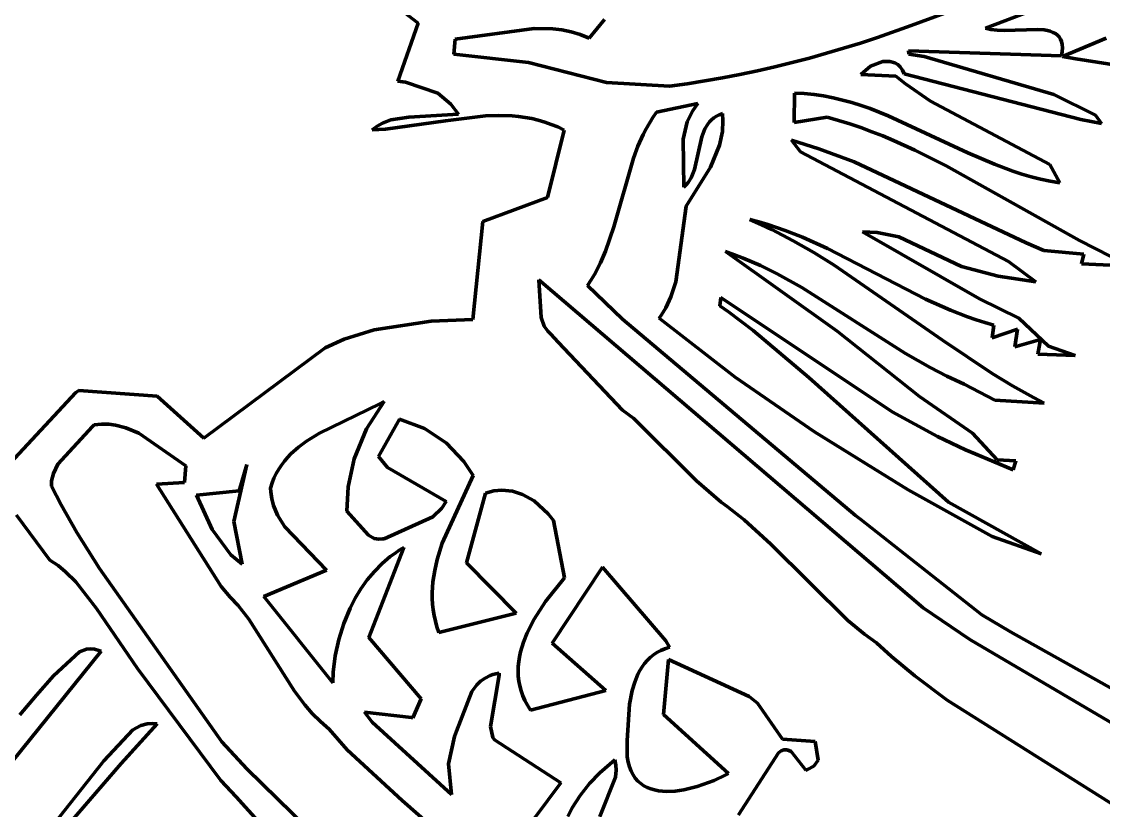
# Model space of a CAD drawing. Header units: millimetres. Extents: x 0 to 14.2, y 0 to 19.5.
# Drawn here: x 10.665 to 11.991, y 5.631 to 6.599 of the extents above; entities that cross this region are included whole.
import ezdxf

# ---------------------------------------------------------------- set-up
doc = ezdxf.new("R2010")
doc.units = ezdxf.units.MM
doc.layers.add('color#010101ff', color=7, linetype='CONTINUOUS', lineweight=100)
doc.layers.add('color#fdfdfdff', color=7, linetype='CONTINUOUS', lineweight=100)

msp = doc.modelspace()

# ---------------------------------------------------------------- linework, layer by layer
at = {"layer": 'color#010101ff'}
for p, q in [((11.1509, 6.5975), (10.8904, 6.7979)), ((11.9875, 6.6453), (11.8466, 6.5915)), ((11.7555, 6.5945), (11.7964, 6.61)), ((11.126, 6.5264), (11.1509, 6.5975)), ((11.3793, 6.6019), (11.3603, 6.5792)), ((11.7142, 6.58), (11.7555, 6.5945)), ((11.2931, 6.5909), (11.196, 6.5779)), ((11.3158, 6.5906), (11.2931, 6.5909)), ((11.3271, 6.5892), (11.3158, 6.5906)), ((11.3383, 6.587), (11.3271, 6.5892)), ((11.3494, 6.5837), (11.3383, 6.587)), ((11.3603, 6.5792), (11.3494, 6.5837)), ((11.6934, 6.5732), (11.7142, 6.58)), ((11.8466, 6.5915), (11.8498, 6.5905)), ((11.8498, 6.5905), (11.8532, 6.5897)), ((11.8532, 6.5897), (11.8609, 6.5889)), ((11.8609, 6.5889), (11.8694, 6.5887)), ((11.8694, 6.5887), (11.9104, 6.5899)), ((11.9104, 6.5899), (11.9186, 6.5892)), ((11.9186, 6.5892), (11.9224, 6.5885)), ((11.9224, 6.5885), (11.9259, 6.5876)), ((11.9259, 6.5876), (11.9291, 6.5863)), ((11.9291, 6.5863), (11.9321, 6.5848)), ((11.9321, 6.5848), (11.9346, 6.5829)), ((11.9346, 6.5829), (11.9368, 6.5806)), ((11.9368, 6.5806), (11.9385, 6.578)), ((11.9409, 6.5567), (11.9944, 6.579)), ((11.196, 6.5779), (11.1944, 6.5596)), ((11.6515, 6.5606), (11.6725, 6.5667)), ((11.6725, 6.5667), (11.6934, 6.5732)), ((11.9385, 6.578), (11.9398, 6.5749)), ((11.9398, 6.5749), (11.9406, 6.5713)), ((11.9406, 6.5713), (11.9409, 6.5672)), ((11.9409, 6.5672), (11.9406, 6.5627)), ((11.1944, 6.5596), (11.286, 6.5492)), ((11.6093, 6.5492), (11.6305, 6.5547)), ((11.6305, 6.5547), (11.6515, 6.5606)), ((11.9398, 6.5575), (11.752, 6.5638)), ((11.752, 6.5638), (11.7524, 6.5596)), ((11.7524, 6.5596), (11.7713, 6.5566)), ((11.7713, 6.5566), (11.9303, 6.5101)), ((11.9406, 6.5627), (11.9398, 6.5575)), ((11.9572, 6.5538), (11.9409, 6.5567)), ((12.0225, 6.5437), (11.9572, 6.5538)), ((11.286, 6.5492), (11.3817, 6.5246)), ((11.5454, 6.5346), (11.5668, 6.5391)), ((11.5668, 6.5391), (11.5881, 6.544)), ((11.5881, 6.544), (11.6093, 6.5492)), ((11.7056, 6.5447), (11.6935, 6.5345)), ((11.7207, 6.5504), (11.7056, 6.5447)), ((11.7293, 6.5505), (11.7207, 6.5504)), ((11.7352, 6.5489), (11.7293, 6.5505)), ((11.7388, 6.5468), (11.7352, 6.5489)), ((11.742, 6.5438), (11.7388, 6.5468)), ((11.7447, 6.54), (11.742, 6.5438)), ((11.7469, 6.5352), (11.7447, 6.54)), ((11.1351, 6.5252), (11.126, 6.5264)), ((11.4808, 6.5232), (11.5024, 6.5266)), ((11.5024, 6.5266), (11.5239, 6.5304)), ((11.5239, 6.5304), (11.5454, 6.5346)), ((11.6935, 6.5345), (11.7367, 6.5324)), ((11.7367, 6.5324), (11.7482, 6.523)), ((11.9634, 6.4792), (11.7469, 6.5352)), ((11.1748, 6.5115), (11.1351, 6.5252)), ((11.3817, 6.5246), (11.4591, 6.5201)), ((11.4591, 6.5201), (11.4808, 6.5232)), ((11.7482, 6.523), (11.7789, 6.5017)), ((11.191, 6.4983), (11.1748, 6.5115)), ((11.6121, 6.5118), (11.6118, 6.4758)), ((11.6242, 6.5112), (11.6121, 6.5118)), ((11.6362, 6.51), (11.6242, 6.5112)), ((11.648, 6.5082), (11.6362, 6.51)), ((11.6597, 6.5059), (11.648, 6.5082)), ((11.6712, 6.5032), (11.6597, 6.5059)), ((11.6826, 6.5001), (11.6712, 6.5032)), ((11.6939, 6.4965), (11.6826, 6.5001)), ((11.7789, 6.5017), (11.9255, 6.424)), ((11.9303, 6.5101), (11.9815, 6.4845)), ((11.2001, 6.4858), (11.191, 6.4983)), ((11.4431, 6.4885), (11.4385, 6.4818)), ((11.4937, 6.499), (11.4431, 6.4885)), ((11.4807, 6.4763), (11.487, 6.4896)), ((11.487, 6.4896), (11.4937, 6.499)), ((11.5239, 6.4868), (11.52, 6.4852)), ((11.5244, 6.4778), (11.5239, 6.4868)), ((11.7051, 6.4927), (11.6939, 6.4965)), ((11.7272, 6.484), (11.7051, 6.4927)), ((11.1007, 6.4713), (11.1071, 6.475)), ((11.1071, 6.475), (11.1174, 6.4788)), ((11.1845, 6.4779), (11.1108, 6.4676)), ((11.1174, 6.4788), (11.1394, 6.4823)), ((11.1394, 6.4823), (11.2001, 6.4858)), ((11.2335, 6.4838), (11.1845, 6.4779)), ((11.2497, 6.4843), (11.2335, 6.4838)), ((11.2659, 6.4838), (11.2497, 6.4843)), ((11.274, 6.483), (11.2659, 6.4838)), ((11.282, 6.4819), (11.274, 6.483)), ((11.2901, 6.4804), (11.282, 6.4819)), ((11.2981, 6.4785), (11.2901, 6.4804)), ((11.306, 6.4762), (11.2981, 6.4785)), ((11.314, 6.4734), (11.306, 6.4762)), ((11.3219, 6.4702), (11.314, 6.4734)), ((11.4343, 6.475), (11.4304, 6.468)), ((11.4385, 6.4818), (11.4343, 6.475)), ((11.4757, 6.4553), (11.4807, 6.4763)), ((11.5061, 6.4737), (11.5025, 6.4678)), ((11.5082, 6.4764), (11.5061, 6.4737)), ((11.5107, 6.4789), (11.5082, 6.4764)), ((11.5134, 6.4812), (11.5107, 6.4789)), ((11.5165, 6.4833), (11.5134, 6.4812)), ((11.52, 6.4852), (11.5165, 6.4833)), ((11.5238, 6.4647), (11.5244, 6.4778)), ((11.6118, 6.4758), (11.6524, 6.4821)), ((11.6524, 6.4821), (11.6664, 6.4782)), ((11.6664, 6.4782), (11.6801, 6.474)), ((11.6801, 6.474), (11.6937, 6.4694)), ((11.8247, 6.4386), (11.7272, 6.484)), ((11.9888, 6.4745), (11.9634, 6.4792)), ((11.9815, 6.4845), (11.9888, 6.4745)), ((11.0946, 6.4667), (11.1007, 6.4713)), ((11.1108, 6.4676), (11.0946, 6.4667)), ((11.3095, 6.3835), (11.3298, 6.4664)), ((11.3298, 6.4664), (11.3219, 6.4702)), ((11.4268, 6.4609), (11.4203, 6.4465)), ((11.4304, 6.468), (11.4268, 6.4609)), ((11.5025, 6.4678), (11.4987, 6.4579)), ((11.5204, 6.448), (11.5238, 6.4647)), ((11.6937, 6.4694), (11.7072, 6.4644)), ((11.7072, 6.4644), (11.7206, 6.4592)), ((11.4203, 6.4465), (11.4148, 6.4317)), ((11.4767, 6.3964), (11.4757, 6.4553)), ((11.4987, 6.4579), (11.4898, 6.418)), ((11.5092, 6.4207), (11.5204, 6.448)), ((11.6421, 6.4435), (11.6087, 6.4538)), ((11.6087, 6.4538), (11.6195, 6.4396)), ((11.7206, 6.4592), (11.7338, 6.4537)), ((11.7338, 6.4537), (11.7599, 6.4418)), ((11.6195, 6.4396), (11.8748, 6.3052)), ((11.6856, 6.4273), (11.6421, 6.4435)), ((11.7599, 6.4418), (11.7983, 6.4225)), ((11.8576, 6.4244), (11.8247, 6.4386)), ((11.4148, 6.4317), (11.3907, 6.3478)), ((11.4796, 6.373), (11.5092, 6.4207)), ((11.8965, 6.328), (11.6856, 6.4273)), ((11.7983, 6.4225), (11.9616, 6.3309)), ((11.8799, 6.4161), (11.8576, 6.4244)), ((11.9255, 6.424), (11.9377, 6.4016)), ((11.4856, 6.4079), (11.4817, 6.4019)), ((11.4898, 6.418), (11.4856, 6.4079)), ((11.8912, 6.4124), (11.8799, 6.4161)), ((11.9026, 6.409), (11.8912, 6.4124)), ((11.9141, 6.4061), (11.9026, 6.409)), ((11.4794, 6.3991), (11.4767, 6.3964)), ((11.4817, 6.4019), (11.4794, 6.3991)), ((11.9258, 6.4036), (11.9141, 6.4061)), ((11.9377, 6.4016), (11.9258, 6.4036)), ((11.23, 6.354), (11.3095, 6.3835)), ((11.4668, 6.2802), (11.4796, 6.373)), ((11.218, 6.2338), (11.23, 6.354)), ((11.5687, 6.3537), (11.5577, 6.3565)), ((11.5577, 6.3565), (11.5713, 6.3505)), ((11.5796, 6.3505), (11.5687, 6.3537)), ((11.3907, 6.3478), (11.3805, 6.3179)), ((11.5713, 6.3505), (11.5846, 6.3442)), ((11.6009, 6.3433), (11.5796, 6.3505)), ((11.5846, 6.3442), (11.5977, 6.3375)), ((11.6219, 6.335), (11.6009, 6.3433)), ((11.7138, 6.3407), (11.6956, 6.3415)), ((11.6956, 6.3415), (11.8393, 6.2593)), ((11.74, 6.3353), (11.7138, 6.3407)), ((11.5977, 6.3375), (11.6107, 6.3306)), ((11.6107, 6.3306), (11.6361, 6.316)), ((11.6526, 6.3211), (11.6219, 6.335)), ((11.8172, 6.299), (11.74, 6.3353)), ((11.9178, 6.3186), (11.8965, 6.328)), ((11.9616, 6.3309), (12, 6.3114)), ((11.3805, 6.3179), (11.3742, 6.3034)), ((11.5385, 6.3134), (11.5275, 6.3172)), ((11.5275, 6.3172), (11.6644, 6.2196)), ((11.6361, 6.316), (11.6611, 6.3006)), ((11.7729, 6.259), (11.6526, 6.3211)), ((11.967, 6.3139), (11.9178, 6.3186)), ((11.9643, 6.3022), (11.967, 6.3139)), ((11.3742, 6.3034), (11.3669, 6.2893)), ((11.5493, 6.3092), (11.5385, 6.3134)), ((11.5704, 6.3001), (11.5493, 6.3092)), ((11.6611, 6.3006), (11.7937, 6.2084)), ((11.8748, 6.3052), (11.9083, 6.2802)), ((12.0261, 6.2995), (11.9643, 6.3022)), ((11.3669, 6.2893), (11.3628, 6.2825)), ((11.591, 6.2899), (11.5704, 6.3001)), ((11.6212, 6.2731), (11.591, 6.2899)), ((11.8621, 6.2871), (11.8172, 6.299)), ((11.9083, 6.2802), (11.8621, 6.2871)), ((11.2986, 6.2826), (11.3015, 6.2365)), ((11.7699, 5.8799), (11.2986, 6.2826)), ((11.3628, 6.2825), (11.3584, 6.2757)), ((11.3584, 6.2757), (11.4015, 6.2343)), ((11.4608, 6.2616), (11.4668, 6.2802)), ((11.4545, 6.2482), (11.4608, 6.2616)), ((11.5219, 6.2609), (11.5208, 6.2506)), ((11.7321, 6.1204), (11.5219, 6.2609)), ((11.7484, 6.1922), (11.6212, 6.2731)), ((11.4492, 6.2397), (11.4545, 6.2482)), ((11.5208, 6.2506), (11.5312, 6.2433)), ((11.8036, 6.2452), (11.7729, 6.259)), ((11.8393, 6.2593), (11.8875, 6.2354)), ((11.3015, 6.2365), (11.3055, 6.2255)), ((11.4015, 6.2343), (11.6872, 5.9935)), ((11.4462, 6.2355), (11.4492, 6.2397)), ((11.5396, 6.1633), (11.4462, 6.2355)), ((11.5312, 6.2433), (11.5617, 6.2203)), ((11.8245, 6.2371), (11.8036, 6.2452)), ((11.8351, 6.2334), (11.8245, 6.2371)), ((11.8875, 6.2354), (11.9236, 6.2013)), ((11.0603, 6.2096), (11.0969, 6.221)), ((11.0969, 6.221), (11.1666, 6.2317)), ((11.1666, 6.2317), (11.218, 6.2338)), ((11.3055, 6.2255), (11.3098, 6.2195)), ((11.8458, 6.2301), (11.8351, 6.2334)), ((11.8566, 6.227), (11.8458, 6.2301)), ((11.8548, 6.2112), (11.8566, 6.227)), ((11.8859, 6.2222), (11.8548, 6.2112)), ((11.8825, 6.2003), (11.8859, 6.2222)), ((11.0367, 6.1991), (11.0603, 6.2096)), ((11.3098, 6.2195), (11.3136, 6.2159)), ((11.3136, 6.2159), (11.3224, 6.206)), ((11.5617, 6.2203), (11.6298, 6.1627)), ((11.6644, 6.2196), (11.7657, 6.1392)), ((11.7937, 6.2084), (11.8546, 6.1676)), ((11.9138, 6.2095), (11.8825, 6.2003)), ((11.9106, 6.1914), (11.9138, 6.2095)), ((10.8881, 6.0883), (11.0367, 6.1991)), ((11.3224, 6.206), (11.4013, 6.1226)), ((11.9236, 6.2013), (11.9565, 6.1897)), ((11.7785, 6.1749), (11.7484, 6.1922)), ((11.9565, 6.1897), (11.9106, 6.1914)), ((11.7991, 6.1643), (11.7785, 6.1749)), ((11.8546, 6.1676), (11.8797, 6.1524)), ((11.6367, 6.0959), (11.5396, 6.1633)), ((11.6298, 6.1627), (11.8012, 6.0097)), ((11.8202, 6.1546), (11.7991, 6.1643)), ((11.8579, 6.135), (11.8202, 6.1546)), ((10.6507, 6.0575), (10.7312, 6.1442)), ((10.7312, 6.1442), (10.7347, 6.1466)), ((10.7347, 6.1466), (10.8308, 6.1396)), ((11.8797, 6.1524), (11.9054, 6.1381)), ((10.8308, 6.1396), (10.8881, 6.0883)), ((11.1039, 6.1304), (11.03, 6.0942)), ((11.0875, 6.0996), (11.1091, 6.1333)), ((11.1091, 6.1333), (11.1039, 6.1304)), ((11.7657, 6.1392), (11.8307, 6.0943)), ((11.9185, 6.1314), (11.8579, 6.135)), ((11.9054, 6.1381), (11.9185, 6.1314)), ((11.4013, 6.1226), (11.4152, 6.1124)), ((11.7877, 6.0904), (11.7321, 6.1204)), ((10.7516, 6.1024), (10.7089, 6.0563)), ((10.7537, 6.1046), (10.7516, 6.1024)), ((10.7627, 6.1055), (10.7537, 6.1046)), ((10.7714, 6.1054), (10.7627, 6.1055)), ((10.7799, 6.1043), (10.7714, 6.1054)), ((10.7924, 6.1011), (10.7799, 6.1043)), ((11.128, 6.1116), (11.1021, 6.0657)), ((11.1584, 6.1002), (11.128, 6.1116)), ((11.4152, 6.1124), (11.492, 6.0357)), ((10.8083, 6.0944), (10.7924, 6.1011)), ((10.8659, 6.0542), (10.8083, 6.0944)), ((11.03, 6.0942), (11.0139, 6.0844)), ((11.0723, 6.0628), (11.0875, 6.0996)), ((11.185, 6.0827), (11.1584, 6.1002)), ((11.7515, 6.0247), (11.6367, 6.0959)), ((11.822, 6.0741), (11.7877, 6.0904)), ((11.8307, 6.0943), (11.8609, 6.0617)), ((11.004, 6.077), (10.9949, 6.069)), ((11.0139, 6.0844), (11.004, 6.077)), ((11.207, 6.0595), (11.185, 6.0827)), ((10.9907, 6.0646), (10.9868, 6.0601)), ((10.9949, 6.069), (10.9907, 6.0646)), ((11.065, 6.0287), (11.0723, 6.0628)), ((11.1021, 6.0657), (11.1134, 6.0522)), ((11.8337, 6.069), (11.822, 6.0741)), ((11.8802, 6.0495), (11.8337, 6.069)), ((11.8609, 6.0617), (11.8836, 6.0606)), ((10.7089, 6.0563), (10.7036, 6.045)), ((10.8643, 6.0338), (10.8659, 6.0542)), ((10.9248, 5.9858), (10.9407, 6.0558)), ((10.9407, 6.0558), (10.9314, 6.0235)), ((10.9798, 6.0502), (10.9767, 6.0448)), ((10.9831, 6.0552), (10.9798, 6.0502)), ((10.9868, 6.0601), (10.9831, 6.0552)), ((11.1134, 6.0522), (11.1851, 6.0105)), ((11.2182, 6.0423), (11.207, 6.0595)), ((11.8836, 6.0606), (11.8802, 6.0495)), ((10.7014, 6.0359), (10.7011, 6.0295)), ((10.7036, 6.045), (10.7014, 6.0359)), ((10.974, 6.0392), (10.9717, 6.0333)), ((10.9767, 6.0448), (10.974, 6.0392)), ((11.1803, 5.9592), (11.2182, 6.0423)), ((11.492, 6.0357), (11.5224, 6.0096)), ((10.7011, 6.0295), (10.713, 6.0063)), ((10.8299, 6.0319), (10.8643, 6.0338)), ((10.9092, 5.9061), (10.8299, 6.0319)), ((10.9314, 6.0235), (10.8791, 6.0181)), ((10.9717, 6.0333), (10.9698, 6.027)), ((10.9698, 6.027), (10.9701, 6.0225)), ((10.9701, 6.0225), (10.9714, 6.0138)), ((11.0634, 5.9985), (11.065, 6.0287)), ((11.2435, 6.0235), (11.2333, 6.0209)), ((11.2536, 6.0244), (11.2435, 6.0235)), ((11.2666, 6.0231), (11.2536, 6.0244)), ((11.2789, 6.0193), (11.2666, 6.0231)), ((11.8548, 5.9676), (11.7515, 6.0247)), ((10.8791, 6.0181), (10.8982, 5.9762)), ((10.9714, 6.0138), (10.9736, 6.0055)), ((11.1851, 6.0105), (11.1797, 6.0025)), ((11.2333, 6.0209), (11.2102, 5.9353)), ((11.2931, 6.0114), (11.2789, 6.0193)), ((11.3104, 5.9954), (11.2931, 6.0114)), ((11.5224, 6.0096), (11.5297, 6.0045)), ((11.8012, 6.0097), (11.9146, 5.9463)), ((10.713, 6.0063), (10.7322, 5.9723)), ((10.9736, 6.0055), (10.9785, 5.9938)), ((11.0899, 5.969), (11.0634, 5.9985)), ((11.1797, 6.0025), (11.1688, 5.9915)), ((11.3166, 5.9871), (11.3104, 5.9954)), ((11.5297, 6.0045), (11.5506, 5.9881)), ((10.6994, 5.9387), (10.6582, 5.9937)), ((10.935, 5.9338), (10.9248, 5.9858)), ((10.9785, 5.9938), (10.9875, 5.9794)), ((11.1688, 5.9915), (11.1093, 5.9649)), ((11.3303, 5.9168), (11.3166, 5.9871)), ((11.5506, 5.9881), (11.5833, 5.9582)), ((11.6872, 5.9935), (11.6938, 5.9886)), ((11.6938, 5.9886), (11.842, 5.8716)), ((10.7322, 5.9723), (10.7599, 5.9282)), ((10.8982, 5.9762), (10.921, 5.9451)), ((10.9875, 5.9794), (11.0386, 5.9263)), ((11.0968, 5.9653), (11.0899, 5.969)), ((11.1027, 5.9642), (11.0968, 5.9653)), ((11.107, 5.9645), (11.1027, 5.9642)), ((11.1093, 5.9649), (11.107, 5.9645)), ((11.1741, 5.9392), (11.1803, 5.9592)), ((11.5833, 5.9582), (11.6776, 5.8643)), ((11.9146, 5.9463), (11.8548, 5.9676)), ((10.921, 5.9451), (10.935, 5.9338)), ((11.1334, 5.954), (11.0905, 5.8435)), ((11.1065, 5.9343), (11.1167, 5.943)), ((11.1167, 5.943), (11.1221, 5.9469)), ((11.1221, 5.9469), (11.1276, 5.9506)), ((11.1276, 5.9506), (11.1334, 5.954)), ((10.7093, 5.9319), (10.6994, 5.9387)), ((10.7184, 5.9243), (10.7093, 5.9319)), ((11.0971, 5.9248), (11.1065, 5.9343)), ((11.1711, 5.9257), (11.1741, 5.9392)), ((11.2102, 5.9353), (11.2709, 5.8734)), ((11.3769, 5.93), (11.315, 5.8367)), ((11.4546, 5.8396), (11.3769, 5.93)), ((10.731, 5.9119), (10.7184, 5.9243)), ((10.7599, 5.9282), (10.91, 5.7154)), ((11.0386, 5.9263), (10.9614, 5.8938)), ((11.0885, 5.9145), (11.0971, 5.9248)), ((11.169, 5.9121), (11.1711, 5.9257)), ((11.307, 5.8877), (11.3303, 5.9168)), ((10.7565, 5.8794), (10.731, 5.9119)), ((10.9204, 5.893), (10.9092, 5.9061)), ((11.0737, 5.8918), (11.0807, 5.9035)), ((11.0807, 5.9035), (11.0885, 5.9145)), ((11.1681, 5.8984), (11.169, 5.9121)), ((10.93, 5.8827), (10.9204, 5.893)), ((10.9614, 5.8938), (11.0461, 5.7879)), ((11.0674, 5.8797), (11.0737, 5.8918)), ((11.1681, 5.8915), (11.1681, 5.8984)), ((11.1685, 5.8846), (11.1681, 5.8915)), ((10.8067, 5.8057), (10.7565, 5.8794)), ((10.943, 5.8663), (10.93, 5.8827)), ((11.0596, 5.8607), (11.0674, 5.8797)), ((11.1692, 5.8777), (11.1685, 5.8846)), ((11.1704, 5.8708), (11.1692, 5.8777)), ((11.2931, 5.8662), (11.307, 5.8877)), ((11.8273, 5.8413), (11.7699, 5.8799)), ((10.9994, 5.7778), (10.943, 5.8663)), ((11.1719, 5.8638), (11.1704, 5.8708)), ((11.1738, 5.8568), (11.1719, 5.8638)), ((11.2709, 5.8734), (11.1762, 5.8499)), ((11.2844, 5.8493), (11.2931, 5.8662)), ((11.6776, 5.8643), (11.6983, 5.8475)), ((11.842, 5.8716), (11.8772, 5.8504)), ((11.0535, 5.841), (11.0596, 5.8607)), ((11.1762, 5.8499), (11.1738, 5.8568)), ((11.2798, 5.8377), (11.2844, 5.8493)), ((11.8772, 5.8504), (12.223, 5.6569)), ((11.0492, 5.821), (11.0535, 5.841)), ((11.0905, 5.8435), (11.1546, 5.7683)), ((11.2763, 5.8259), (11.2798, 5.8377)), ((11.315, 5.8367), (11.381, 5.7787)), ((11.4588, 5.8317), (11.4546, 5.8396)), ((11.6983, 5.8475), (11.7128, 5.8371)), ((11.7128, 5.8371), (11.7312, 5.8203)), ((11.9405, 5.7743), (11.8273, 5.8413)), ((10.7623, 5.8267), (10.6535, 5.6918)), ((10.7039, 5.7966), (10.7355, 5.8262)), ((10.7355, 5.8262), (10.7442, 5.8292)), ((10.7442, 5.8292), (10.7489, 5.8296)), ((10.7489, 5.8296), (10.754, 5.8292)), ((10.754, 5.8292), (10.7594, 5.8278)), ((10.7594, 5.8278), (10.7623, 5.8267)), ((11.275, 5.82), (11.2763, 5.8259)), ((11.4393, 5.8223), (11.4436, 5.8252)), ((11.4436, 5.8252), (11.4483, 5.8278)), ((11.4483, 5.8278), (11.4534, 5.8299)), ((11.4534, 5.8299), (11.4588, 5.8317)), ((11.0467, 5.801), (11.0492, 5.821)), ((11.2735, 5.8081), (11.2741, 5.8141)), ((11.2741, 5.8141), (11.275, 5.82)), ((11.4255, 5.8075), (11.4284, 5.8116)), ((11.4284, 5.8116), (11.4317, 5.8155)), ((11.4317, 5.8155), (11.4354, 5.819)), ((11.4354, 5.819), (11.4393, 5.8223)), ((11.4576, 5.8166), (11.4518, 5.7492)), ((11.5566, 5.771), (11.4576, 5.8166)), ((11.7312, 5.8203), (11.7597, 5.7965)), ((10.6829, 5.773), (10.7039, 5.7966)), ((10.9088, 5.6681), (10.8067, 5.8057)), ((11.0461, 5.7879), (11.0467, 5.801)), ((11.2328, 5.7939), (11.239, 5.797)), ((11.239, 5.797), (11.2425, 5.7983)), ((11.25, 5.7973), (11.2396, 5.7343)), ((11.2425, 5.7983), (11.2462, 5.7992)), ((11.2462, 5.7992), (11.2501, 5.8)), ((11.2501, 5.8), (11.25, 5.7973)), ((11.2734, 5.8021), (11.2735, 5.8081)), ((11.2736, 5.7961), (11.2734, 5.8021)), ((11.4163, 5.7888), (11.4203, 5.7986)), ((11.4203, 5.7986), (11.4228, 5.8032)), ((11.4228, 5.8032), (11.4255, 5.8075)), ((11.7597, 5.7965), (11.7994, 5.7668)), ((11.2168, 5.7775), (11.2227, 5.7855)), ((11.2227, 5.7855), (11.2274, 5.7901)), ((11.2274, 5.7901), (11.2328, 5.7939)), ((11.2743, 5.7901), (11.2736, 5.7961)), ((11.2754, 5.7841), (11.2743, 5.7901)), ((11.277, 5.7782), (11.2754, 5.7841)), ((11.4131, 5.7784), (11.4163, 5.7888)), ((10.6626, 5.7489), (10.6829, 5.773)), ((11.0119, 5.761), (10.9994, 5.7778)), ((11.1977, 5.7285), (11.2168, 5.7775)), ((11.2791, 5.7722), (11.277, 5.7782)), ((11.2817, 5.7663), (11.2791, 5.7722)), ((11.381, 5.7787), (11.2885, 5.7545)), ((11.4099, 5.7619), (11.4131, 5.7784)), ((11.5667, 5.763), (11.5566, 5.771)), ((12.179, 5.6341), (11.9405, 5.7743)), ((11.021, 5.7505), (11.0119, 5.761)), ((11.1546, 5.7683), (11.1442, 5.7452)), ((11.2848, 5.7604), (11.2817, 5.7663)), ((11.2885, 5.7545), (11.2848, 5.7604)), ((11.4071, 5.7172), (11.4099, 5.7619)), ((11.5974, 5.719), (11.5667, 5.763)), ((11.7994, 5.7668), (12.0091, 5.6345)), ((11.0309, 5.7405), (11.021, 5.7505)), ((11.1427, 5.7454), (11.0852, 5.7518)), ((11.0852, 5.7518), (11.0944, 5.7397)), ((11.1442, 5.7452), (11.1427, 5.7454)), ((11.4518, 5.7492), (11.5315, 5.6767)), ((10.7656, 5.6924), (10.8011, 5.7302)), ((10.8307, 5.7377), (10.7867, 5.6889)), ((10.8011, 5.7302), (10.8107, 5.7355)), ((10.8107, 5.7355), (10.8187, 5.7377)), ((10.8187, 5.7377), (10.8245, 5.7381)), ((10.8245, 5.7381), (10.8307, 5.7377)), ((11.0417, 5.7311), (11.0309, 5.7405)), ((11.0637, 5.7057), (11.0417, 5.7311)), ((11.0944, 5.7397), (11.1918, 5.6511)), ((11.2396, 5.7343), (11.2423, 5.7208)), ((11.1882, 5.6885), (11.1952, 5.7223)), ((11.1952, 5.7223), (11.1977, 5.7285)), ((11.2423, 5.7208), (11.2446, 5.7182)), ((11.2446, 5.7182), (11.3259, 5.6653)), ((11.4071, 5.697), (11.4071, 5.7172)), ((11.6375, 5.7159), (11.5974, 5.719)), ((10.91, 5.7154), (10.9406, 5.6826)), ((11.1314, 5.6434), (11.0637, 5.7057)), ((11.5928, 5.7021), (11.5961, 5.7044)), ((11.5961, 5.7044), (11.5991, 5.7056)), ((11.5991, 5.7056), (11.6033, 5.7059)), ((11.6033, 5.7059), (11.6083, 5.7036)), ((11.6083, 5.7036), (11.6262, 5.6808)), ((11.6414, 5.6932), (11.6375, 5.7159)), ((10.6664, 5.567), (10.7656, 5.6924)), ((11.3735, 5.6775), (11.3919, 5.6933)), ((11.3919, 5.6933), (11.3932, 5.687)), ((11.4082, 5.6906), (11.4071, 5.697)), ((11.4098, 5.6849), (11.4082, 5.6906)), ((11.5436, 5.6259), (11.5928, 5.7021)), ((11.6358, 5.6856), (11.6414, 5.6932)), ((10.7867, 5.6889), (10.7168, 5.6078)), ((10.9406, 5.6826), (11.0154, 5.6094)), ((11.1918, 5.6511), (11.1882, 5.6885)), ((11.3608, 5.6643), (11.3735, 5.6775)), ((11.3935, 5.6809), (11.3926, 5.672)), ((11.3932, 5.687), (11.3935, 5.6809)), ((11.4118, 5.6797), (11.4098, 5.6849)), ((11.4143, 5.6751), (11.4118, 5.6797)), ((11.6262, 5.6808), (11.6281, 5.6815)), ((11.6281, 5.6815), (11.6358, 5.6856)), ((10.9278, 5.6482), (10.9088, 5.6681)), ((11.3259, 5.6653), (11.2934, 5.6218)), ((11.3495, 5.6499), (11.3608, 5.6643)), ((11.3926, 5.672), (11.3735, 5.624)), ((11.4171, 5.671), (11.4143, 5.6751)), ((11.4203, 5.6674), (11.4171, 5.671)), ((11.4238, 5.6643), (11.4203, 5.6674)), ((11.4276, 5.6617), (11.4238, 5.6643)), ((11.5136, 5.668), (11.4929, 5.6606)), ((11.5274, 5.6745), (11.5136, 5.668)), ((11.5315, 5.6767), (11.5274, 5.6745)), ((11.4317, 5.6596), (11.4276, 5.6617)), ((11.436, 5.6578), (11.4317, 5.6596)), ((11.4406, 5.6565), (11.436, 5.6578)), ((11.4454, 5.6555), (11.4406, 5.6565)), ((11.4503, 5.6549), (11.4454, 5.6555)), ((11.4554, 5.6547), (11.4503, 5.6549)), ((11.4659, 5.6551), (11.4554, 5.6547)), ((11.4767, 5.6566), (11.4659, 5.6551)), ((11.4929, 5.6606), (11.4767, 5.6566)), ((10.9541, 5.6188), (10.9278, 5.6482)), ((11.2199, 5.5661), (11.1314, 5.6434)), ((11.3398, 5.6346), (11.3495, 5.6499)), ((11.3343, 5.6239), (11.3398, 5.6346))]:
    msp.add_line(p, q, dxfattribs=at)
at = {"layer": 'color#fdfdfdff'}
for p, q in [((10.8904, 6.7979), (11.1509, 6.5975)), ((11.8466, 6.5915), (11.9875, 6.6453)), ((11.7964, 6.61), (11.7555, 6.5945)), ((11.1509, 6.5975), (11.126, 6.5264)), ((11.3603, 6.5792), (11.3793, 6.6019)), ((11.7555, 6.5945), (11.7142, 6.58)), ((11.196, 6.5779), (11.2931, 6.5909)), ((11.2931, 6.5909), (11.3158, 6.5906)), ((11.3158, 6.5906), (11.3271, 6.5892)), ((11.3271, 6.5892), (11.3383, 6.587)), ((11.3383, 6.587), (11.3494, 6.5837)), ((11.3494, 6.5837), (11.3603, 6.5792)), ((11.7142, 6.58), (11.6934, 6.5732)), ((11.8498, 6.5905), (11.8466, 6.5915)), ((11.8532, 6.5897), (11.8498, 6.5905)), ((11.8609, 6.5889), (11.8532, 6.5897)), ((11.8694, 6.5887), (11.8609, 6.5889)), ((11.9104, 6.5899), (11.8694, 6.5887)), ((11.9186, 6.5892), (11.9104, 6.5899)), ((11.9224, 6.5885), (11.9186, 6.5892)), ((11.9259, 6.5876), (11.9224, 6.5885)), ((11.9291, 6.5863), (11.9259, 6.5876)), ((11.9321, 6.5848), (11.9291, 6.5863)), ((11.9346, 6.5829), (11.9321, 6.5848)), ((11.9368, 6.5806), (11.9346, 6.5829)), ((11.9385, 6.578), (11.9368, 6.5806)), ((11.9944, 6.579), (11.9409, 6.5567)), ((11.1944, 6.5596), (11.196, 6.5779)), ((11.6725, 6.5667), (11.6515, 6.5606)), ((11.6934, 6.5732), (11.6725, 6.5667)), ((11.9398, 6.5749), (11.9385, 6.578)), ((11.9406, 6.5713), (11.9398, 6.5749)), ((11.9409, 6.5672), (11.9406, 6.5713)), ((11.9406, 6.5627), (11.9409, 6.5672)), ((11.286, 6.5492), (11.1944, 6.5596)), ((11.6305, 6.5547), (11.6093, 6.5492)), ((11.6515, 6.5606), (11.6305, 6.5547)), ((11.7524, 6.5596), (11.752, 6.5638)), ((11.752, 6.5638), (11.9398, 6.5575)), ((11.7713, 6.5566), (11.7524, 6.5596)), ((11.9303, 6.5101), (11.7713, 6.5566)), ((11.9398, 6.5575), (11.9406, 6.5627)), ((11.9409, 6.5567), (11.9572, 6.5538)), ((11.9572, 6.5538), (12.0225, 6.5437)), ((11.3817, 6.5246), (11.286, 6.5492)), ((11.5668, 6.5391), (11.5454, 6.5346)), ((11.5881, 6.544), (11.5668, 6.5391)), ((11.6093, 6.5492), (11.5881, 6.544)), ((11.6935, 6.5345), (11.7056, 6.5447)), ((11.7056, 6.5447), (11.7207, 6.5504)), ((11.7207, 6.5504), (11.7293, 6.5505)), ((11.7293, 6.5505), (11.7352, 6.5489)), ((11.7352, 6.5489), (11.7388, 6.5468)), ((11.7388, 6.5468), (11.742, 6.5438)), ((11.742, 6.5438), (11.7447, 6.54)), ((11.7447, 6.54), (11.7469, 6.5352)), ((11.126, 6.5264), (11.1351, 6.5252)), ((11.5024, 6.5266), (11.4808, 6.5232)), ((11.5239, 6.5304), (11.5024, 6.5266)), ((11.5454, 6.5346), (11.5239, 6.5304)), ((11.7367, 6.5324), (11.6935, 6.5345)), ((11.7482, 6.523), (11.7367, 6.5324)), ((11.7469, 6.5352), (11.9634, 6.4792)), ((11.1351, 6.5252), (11.1748, 6.5115)), ((11.4591, 6.5201), (11.3817, 6.5246)), ((11.4808, 6.5232), (11.4591, 6.5201)), ((11.7789, 6.5017), (11.7482, 6.523)), ((11.1748, 6.5115), (11.191, 6.4983)), ((11.6118, 6.4758), (11.6121, 6.5118)), ((11.6121, 6.5118), (11.6242, 6.5112)), ((11.6242, 6.5112), (11.6362, 6.51)), ((11.6362, 6.51), (11.648, 6.5082)), ((11.648, 6.5082), (11.6597, 6.5059)), ((11.6597, 6.5059), (11.6712, 6.5032)), ((11.6712, 6.5032), (11.6826, 6.5001)), ((11.6826, 6.5001), (11.6939, 6.4965)), ((11.9255, 6.424), (11.7789, 6.5017)), ((11.9815, 6.4845), (11.9303, 6.5101)), ((11.191, 6.4983), (11.2001, 6.4858)), ((11.4385, 6.4818), (11.4431, 6.4885)), ((11.4431, 6.4885), (11.4937, 6.499)), ((11.487, 6.4896), (11.4807, 6.4763)), ((11.4937, 6.499), (11.487, 6.4896)), ((11.52, 6.4852), (11.5239, 6.4868)), ((11.5239, 6.4868), (11.5244, 6.4778)), ((11.6939, 6.4965), (11.7051, 6.4927)), ((11.7051, 6.4927), (11.7272, 6.484)), ((11.1071, 6.475), (11.1007, 6.4713)), ((11.1174, 6.4788), (11.1071, 6.475)), ((11.1108, 6.4676), (11.1845, 6.4779)), ((11.1394, 6.4823), (11.1174, 6.4788)), ((11.2001, 6.4858), (11.1394, 6.4823)), ((11.1845, 6.4779), (11.2335, 6.4838)), ((11.2335, 6.4838), (11.2497, 6.4843)), ((11.2497, 6.4843), (11.2659, 6.4838)), ((11.2659, 6.4838), (11.274, 6.483)), ((11.274, 6.483), (11.282, 6.4819)), ((11.282, 6.4819), (11.2901, 6.4804)), ((11.2901, 6.4804), (11.2981, 6.4785)), ((11.2981, 6.4785), (11.306, 6.4762)), ((11.306, 6.4762), (11.314, 6.4734)), ((11.314, 6.4734), (11.3219, 6.4702)), ((11.4304, 6.468), (11.4343, 6.475)), ((11.4343, 6.475), (11.4385, 6.4818)), ((11.4807, 6.4763), (11.4757, 6.4553)), ((11.5025, 6.4678), (11.5061, 6.4737)), ((11.5061, 6.4737), (11.5082, 6.4764)), ((11.5082, 6.4764), (11.5107, 6.4789)), ((11.5107, 6.4789), (11.5134, 6.4812)), ((11.5134, 6.4812), (11.5165, 6.4833)), ((11.5165, 6.4833), (11.52, 6.4852)), ((11.5244, 6.4778), (11.5238, 6.4647)), ((11.6524, 6.4821), (11.6118, 6.4758)), ((11.6664, 6.4782), (11.6524, 6.4821)), ((11.6801, 6.474), (11.6664, 6.4782)), ((11.6937, 6.4694), (11.6801, 6.474)), ((11.7272, 6.484), (11.8247, 6.4386)), ((11.9634, 6.4792), (11.9888, 6.4745)), ((11.9888, 6.4745), (11.9815, 6.4845)), ((11.1007, 6.4713), (11.0946, 6.4667)), ((11.0946, 6.4667), (11.1108, 6.4676)), ((11.3298, 6.4664), (11.3095, 6.3835)), ((11.3219, 6.4702), (11.3298, 6.4664)), ((11.4203, 6.4465), (11.4268, 6.4609)), ((11.4268, 6.4609), (11.4304, 6.468)), ((11.4987, 6.4579), (11.5025, 6.4678)), ((11.5238, 6.4647), (11.5204, 6.448)), ((11.7072, 6.4644), (11.6937, 6.4694)), ((11.7206, 6.4592), (11.7072, 6.4644)), ((11.4148, 6.4317), (11.4203, 6.4465)), ((11.4757, 6.4553), (11.4767, 6.3964)), ((11.4898, 6.418), (11.4987, 6.4579)), ((11.5204, 6.448), (11.5092, 6.4207)), ((11.6195, 6.4396), (11.6087, 6.4538)), ((11.6087, 6.4538), (11.6421, 6.4435)), ((11.7338, 6.4537), (11.7206, 6.4592)), ((11.7599, 6.4418), (11.7338, 6.4537)), ((11.8748, 6.3052), (11.6195, 6.4396)), ((11.6421, 6.4435), (11.6856, 6.4273)), ((11.7983, 6.4225), (11.7599, 6.4418)), ((11.8247, 6.4386), (11.8576, 6.4244)), ((11.3907, 6.3478), (11.4148, 6.4317)), ((11.5092, 6.4207), (11.4796, 6.373)), ((11.6856, 6.4273), (11.8965, 6.328)), ((11.9616, 6.3309), (11.7983, 6.4225)), ((11.8576, 6.4244), (11.8799, 6.4161)), ((11.9377, 6.4016), (11.9255, 6.424)), ((11.4817, 6.4019), (11.4856, 6.4079)), ((11.4856, 6.4079), (11.4898, 6.418)), ((11.8799, 6.4161), (11.8912, 6.4124)), ((11.8912, 6.4124), (11.9026, 6.409)), ((11.9026, 6.409), (11.9141, 6.4061)), ((11.4767, 6.3964), (11.4794, 6.3991)), ((11.4794, 6.3991), (11.4817, 6.4019)), ((11.9141, 6.4061), (11.9258, 6.4036)), ((11.9258, 6.4036), (11.9377, 6.4016)), ((11.3095, 6.3835), (11.23, 6.354)), ((11.4796, 6.373), (11.4668, 6.2802)), ((11.23, 6.354), (11.218, 6.2338)), ((11.5713, 6.3505), (11.5577, 6.3565)), ((11.5577, 6.3565), (11.5687, 6.3537)), ((11.5687, 6.3537), (11.5796, 6.3505)), ((11.3805, 6.3179), (11.3907, 6.3478)), ((11.5846, 6.3442), (11.5713, 6.3505)), ((11.5796, 6.3505), (11.6009, 6.3433)), ((11.5977, 6.3375), (11.5846, 6.3442)), ((11.6009, 6.3433), (11.6219, 6.335)), ((11.8393, 6.2593), (11.6956, 6.3415)), ((11.6956, 6.3415), (11.7138, 6.3407)), ((11.7138, 6.3407), (11.74, 6.3353)), ((11.6107, 6.3306), (11.5977, 6.3375)), ((11.6361, 6.316), (11.6107, 6.3306)), ((11.6219, 6.335), (11.6526, 6.3211)), ((11.74, 6.3353), (11.8172, 6.299)), ((11.8965, 6.328), (11.9178, 6.3186)), ((12, 6.3114), (11.9616, 6.3309)), ((11.3742, 6.3034), (11.3805, 6.3179)), ((11.6644, 6.2196), (11.5275, 6.3172)), ((11.5275, 6.3172), (11.5385, 6.3134)), ((11.6611, 6.3006), (11.6361, 6.316)), ((11.6526, 6.3211), (11.7729, 6.259)), ((11.9178, 6.3186), (11.967, 6.3139)), ((11.967, 6.3139), (11.9643, 6.3022)), ((11.3669, 6.2893), (11.3742, 6.3034)), ((11.5385, 6.3134), (11.5493, 6.3092)), ((11.5493, 6.3092), (11.5704, 6.3001)), ((11.7937, 6.2084), (11.6611, 6.3006)), ((11.9083, 6.2802), (11.8748, 6.3052)), ((11.9643, 6.3022), (12.0261, 6.2995)), ((11.3628, 6.2825), (11.3669, 6.2893)), ((11.5704, 6.3001), (11.591, 6.2899)), ((11.591, 6.2899), (11.6212, 6.2731)), ((11.8172, 6.299), (11.8621, 6.2871)), ((11.8621, 6.2871), (11.9083, 6.2802)), ((11.2986, 6.2826), (11.7699, 5.8799)), ((11.3015, 6.2365), (11.2986, 6.2826)), ((11.3584, 6.2757), (11.3628, 6.2825)), ((11.4015, 6.2343), (11.3584, 6.2757)), ((11.4668, 6.2802), (11.4608, 6.2616)), ((11.4608, 6.2616), (11.4545, 6.2482)), ((11.5208, 6.2506), (11.5219, 6.2609)), ((11.5219, 6.2609), (11.7321, 6.1204)), ((11.6212, 6.2731), (11.7484, 6.1922)), ((11.4545, 6.2482), (11.4492, 6.2397)), ((11.5312, 6.2433), (11.5208, 6.2506)), ((11.7729, 6.259), (11.8036, 6.2452)), ((11.8875, 6.2354), (11.8393, 6.2593)), ((11.3055, 6.2255), (11.3015, 6.2365)), ((11.6872, 5.9935), (11.4015, 6.2343)), ((11.4492, 6.2397), (11.4462, 6.2355)), ((11.4462, 6.2355), (11.5396, 6.1633)), ((11.5617, 6.2203), (11.5312, 6.2433)), ((11.8036, 6.2452), (11.8245, 6.2371)), ((11.8245, 6.2371), (11.8351, 6.2334)), ((11.9236, 6.2013), (11.8875, 6.2354)), ((11.0969, 6.221), (11.0603, 6.2096)), ((11.1666, 6.2317), (11.0969, 6.221)), ((11.218, 6.2338), (11.1666, 6.2317)), ((11.3098, 6.2195), (11.3055, 6.2255)), ((11.8351, 6.2334), (11.8458, 6.2301)), ((11.8458, 6.2301), (11.8566, 6.227)), ((11.8566, 6.227), (11.8548, 6.2112)), ((11.8548, 6.2112), (11.8859, 6.2222)), ((11.8859, 6.2222), (11.8825, 6.2003)), ((11.0603, 6.2096), (11.0367, 6.1991)), ((11.3136, 6.2159), (11.3098, 6.2195)), ((11.3224, 6.206), (11.3136, 6.2159)), ((11.6298, 6.1627), (11.5617, 6.2203)), ((11.7657, 6.1392), (11.6644, 6.2196)), ((11.8546, 6.1676), (11.7937, 6.2084)), ((11.8825, 6.2003), (11.9138, 6.2095)), ((11.9138, 6.2095), (11.9106, 6.1914)), ((11.0367, 6.1991), (10.8881, 6.0883)), ((11.4013, 6.1226), (11.3224, 6.206)), ((11.9565, 6.1897), (11.9236, 6.2013)), ((11.7484, 6.1922), (11.7785, 6.1749)), ((11.9106, 6.1914), (11.9565, 6.1897)), ((11.7785, 6.1749), (11.7991, 6.1643)), ((11.8797, 6.1524), (11.8546, 6.1676)), ((11.5396, 6.1633), (11.6367, 6.0959)), ((11.8012, 6.0097), (11.6298, 6.1627)), ((11.7991, 6.1643), (11.8202, 6.1546)), ((11.8202, 6.1546), (11.8579, 6.135)), ((10.7312, 6.1442), (10.6507, 6.0575)), ((10.7347, 6.1466), (10.7312, 6.1442)), ((10.8308, 6.1396), (10.7347, 6.1466)), ((11.9054, 6.1381), (11.8797, 6.1524)), ((10.8881, 6.0883), (10.8308, 6.1396)), ((11.03, 6.0942), (11.1039, 6.1304)), ((11.1091, 6.1333), (11.0875, 6.0996)), ((11.1039, 6.1304), (11.1091, 6.1333)), ((11.8307, 6.0943), (11.7657, 6.1392)), ((11.8579, 6.135), (11.9185, 6.1314)), ((11.9185, 6.1314), (11.9054, 6.1381)), ((11.4152, 6.1124), (11.4013, 6.1226)), ((11.7321, 6.1204), (11.7877, 6.0904)), ((10.7089, 6.0563), (10.7516, 6.1024)), ((10.7516, 6.1024), (10.7537, 6.1046)), ((10.7537, 6.1046), (10.7627, 6.1055)), ((10.7627, 6.1055), (10.7714, 6.1054)), ((10.7714, 6.1054), (10.7799, 6.1043)), ((10.7799, 6.1043), (10.7924, 6.1011)), ((11.1021, 6.0657), (11.128, 6.1116)), ((11.128, 6.1116), (11.1584, 6.1002)), ((11.492, 6.0357), (11.4152, 6.1124)), ((10.7924, 6.1011), (10.8083, 6.0944)), ((10.8083, 6.0944), (10.8659, 6.0542)), ((11.0139, 6.0844), (11.03, 6.0942)), ((11.0875, 6.0996), (11.0723, 6.0628)), ((11.1584, 6.1002), (11.185, 6.0827)), ((11.6367, 6.0959), (11.7515, 6.0247)), ((11.7877, 6.0904), (11.822, 6.0741)), ((11.8609, 6.0617), (11.8307, 6.0943)), ((10.9949, 6.069), (11.004, 6.077)), ((11.004, 6.077), (11.0139, 6.0844)), ((11.185, 6.0827), (11.207, 6.0595)), ((10.9868, 6.0601), (10.9907, 6.0646)), ((10.9907, 6.0646), (10.9949, 6.069)), ((11.0723, 6.0628), (11.065, 6.0287)), ((11.1134, 6.0522), (11.1021, 6.0657)), ((11.822, 6.0741), (11.8337, 6.069)), ((11.8337, 6.069), (11.8802, 6.0495)), ((11.8836, 6.0606), (11.8609, 6.0617)), ((10.7036, 6.045), (10.7089, 6.0563)), ((10.8659, 6.0542), (10.8643, 6.0338)), ((10.9407, 6.0558), (10.9248, 5.9858)), ((10.9314, 6.0235), (10.9407, 6.0558)), ((10.9767, 6.0448), (10.9798, 6.0502)), ((10.9798, 6.0502), (10.9831, 6.0552)), ((10.9831, 6.0552), (10.9868, 6.0601)), ((11.1851, 6.0105), (11.1134, 6.0522)), ((11.207, 6.0595), (11.2182, 6.0423)), ((11.8802, 6.0495), (11.8836, 6.0606)), ((10.7011, 6.0295), (10.7014, 6.0359)), ((10.7014, 6.0359), (10.7036, 6.045)), ((10.9717, 6.0333), (10.974, 6.0392)), ((10.974, 6.0392), (10.9767, 6.0448)), ((11.2182, 6.0423), (11.1803, 5.9592)), ((11.5224, 6.0096), (11.492, 6.0357)), ((10.713, 6.0063), (10.7011, 6.0295)), ((10.8643, 6.0338), (10.8299, 6.0319)), ((10.8299, 6.0319), (10.9092, 5.9061)), ((10.8791, 6.0181), (10.9314, 6.0235)), ((10.9698, 6.027), (10.9717, 6.0333)), ((10.9701, 6.0225), (10.9698, 6.027)), ((10.9714, 6.0138), (10.9701, 6.0225)), ((11.065, 6.0287), (11.0634, 5.9985)), ((11.2333, 6.0209), (11.2435, 6.0235)), ((11.2435, 6.0235), (11.2536, 6.0244)), ((11.2536, 6.0244), (11.2666, 6.0231)), ((11.2666, 6.0231), (11.2789, 6.0193)), ((11.7515, 6.0247), (11.8548, 5.9676)), ((10.8982, 5.9762), (10.8791, 6.0181)), ((10.9736, 6.0055), (10.9714, 6.0138)), ((11.1797, 6.0025), (11.1851, 6.0105)), ((11.2102, 5.9353), (11.2333, 6.0209)), ((11.2789, 6.0193), (11.2931, 6.0114)), ((11.2931, 6.0114), (11.3104, 5.9954)), ((11.5297, 6.0045), (11.5224, 6.0096)), ((11.9146, 5.9463), (11.8012, 6.0097)), ((10.7322, 5.9723), (10.713, 6.0063)), ((10.9785, 5.9938), (10.9736, 6.0055)), ((11.0634, 5.9985), (11.0899, 5.969)), ((11.1688, 5.9915), (11.1797, 6.0025)), ((11.3104, 5.9954), (11.3166, 5.9871)), ((11.5506, 5.9881), (11.5297, 6.0045)), ((10.6582, 5.9937), (10.6994, 5.9387)), ((10.9248, 5.9858), (10.935, 5.9338)), ((10.9875, 5.9794), (10.9785, 5.9938)), ((11.1093, 5.9649), (11.1688, 5.9915)), ((11.3166, 5.9871), (11.3303, 5.9168)), ((11.5833, 5.9582), (11.5506, 5.9881)), ((11.6938, 5.9886), (11.6872, 5.9935)), ((11.842, 5.8716), (11.6938, 5.9886)), ((10.7599, 5.9282), (10.7322, 5.9723)), ((10.921, 5.9451), (10.8982, 5.9762)), ((11.0386, 5.9263), (10.9875, 5.9794)), ((11.0899, 5.969), (11.0968, 5.9653)), ((11.0968, 5.9653), (11.1027, 5.9642)), ((11.1027, 5.9642), (11.107, 5.9645)), ((11.107, 5.9645), (11.1093, 5.9649)), ((11.1803, 5.9592), (11.1741, 5.9392)), ((11.6776, 5.8643), (11.5833, 5.9582)), ((11.8548, 5.9676), (11.9146, 5.9463)), ((10.935, 5.9338), (10.921, 5.9451)), ((11.0905, 5.8435), (11.1334, 5.954)), ((11.1167, 5.943), (11.1065, 5.9343)), ((11.1221, 5.9469), (11.1167, 5.943)), ((11.1276, 5.9506), (11.1221, 5.9469)), ((11.1334, 5.954), (11.1276, 5.9506)), ((10.6994, 5.9387), (10.7093, 5.9319)), ((10.7093, 5.9319), (10.7184, 5.9243)), ((11.1065, 5.9343), (11.0971, 5.9248)), ((11.1741, 5.9392), (11.1711, 5.9257)), ((11.2709, 5.8734), (11.2102, 5.9353)), ((11.315, 5.8367), (11.3769, 5.93)), ((11.3769, 5.93), (11.4546, 5.8396)), ((10.7184, 5.9243), (10.731, 5.9119)), ((10.91, 5.7154), (10.7599, 5.9282)), ((10.9614, 5.8938), (11.0386, 5.9263)), ((11.0971, 5.9248), (11.0885, 5.9145)), ((11.1711, 5.9257), (11.169, 5.9121)), ((11.3303, 5.9168), (11.307, 5.8877)), ((10.731, 5.9119), (10.7565, 5.8794)), ((10.9092, 5.9061), (10.9204, 5.893)), ((11.0807, 5.9035), (11.0737, 5.8918)), ((11.0885, 5.9145), (11.0807, 5.9035)), ((11.169, 5.9121), (11.1681, 5.8984)), ((10.9204, 5.893), (10.93, 5.8827)), ((11.0461, 5.7879), (10.9614, 5.8938)), ((11.0737, 5.8918), (11.0674, 5.8797)), ((11.1681, 5.8984), (11.1681, 5.8915)), ((11.1681, 5.8915), (11.1685, 5.8846)), ((10.7565, 5.8794), (10.8067, 5.8057)), ((10.93, 5.8827), (10.943, 5.8663)), ((11.0674, 5.8797), (11.0596, 5.8607)), ((11.1685, 5.8846), (11.1692, 5.8777)), ((11.1692, 5.8777), (11.1704, 5.8708)), ((11.307, 5.8877), (11.2931, 5.8662)), ((11.7699, 5.8799), (11.8273, 5.8413)), ((10.943, 5.8663), (10.9994, 5.7778)), ((11.1704, 5.8708), (11.1719, 5.8638)), ((11.1719, 5.8638), (11.1738, 5.8568)), ((11.1762, 5.8499), (11.2709, 5.8734)), ((11.2931, 5.8662), (11.2844, 5.8493)), ((11.6983, 5.8475), (11.6776, 5.8643)), ((11.8772, 5.8504), (11.842, 5.8716)), ((11.0596, 5.8607), (11.0535, 5.841)), ((11.1738, 5.8568), (11.1762, 5.8499)), ((11.2844, 5.8493), (11.2798, 5.8377)), ((12.223, 5.6569), (11.8772, 5.8504)), ((11.0535, 5.841), (11.0492, 5.821)), ((11.1546, 5.7683), (11.0905, 5.8435)), ((11.2798, 5.8377), (11.2763, 5.8259)), ((11.381, 5.7787), (11.315, 5.8367)), ((11.4546, 5.8396), (11.4588, 5.8317)), ((11.7128, 5.8371), (11.6983, 5.8475)), ((11.7312, 5.8203), (11.7128, 5.8371)), ((11.8273, 5.8413), (11.9405, 5.7743)), ((10.6535, 5.6918), (10.7623, 5.8267)), ((10.7355, 5.8262), (10.7039, 5.7966)), ((10.7442, 5.8292), (10.7355, 5.8262)), ((10.7489, 5.8296), (10.7442, 5.8292)), ((10.754, 5.8292), (10.7489, 5.8296)), ((10.7594, 5.8278), (10.754, 5.8292)), ((10.7623, 5.8267), (10.7594, 5.8278)), ((11.2763, 5.8259), (11.275, 5.82)), ((11.4436, 5.8252), (11.4393, 5.8223)), ((11.4483, 5.8278), (11.4436, 5.8252)), ((11.4534, 5.8299), (11.4483, 5.8278)), ((11.4588, 5.8317), (11.4534, 5.8299)), ((11.0492, 5.821), (11.0467, 5.801)), ((11.2741, 5.8141), (11.2735, 5.8081)), ((11.275, 5.82), (11.2741, 5.8141)), ((11.4284, 5.8116), (11.4255, 5.8075)), ((11.4317, 5.8155), (11.4284, 5.8116)), ((11.4354, 5.819), (11.4317, 5.8155)), ((11.4393, 5.8223), (11.4354, 5.819)), ((11.4518, 5.7492), (11.4576, 5.8166)), ((11.4576, 5.8166), (11.5566, 5.771)), ((11.7597, 5.7965), (11.7312, 5.8203)), ((10.7039, 5.7966), (10.6829, 5.773)), ((10.8067, 5.8057), (10.9088, 5.6681)), ((11.0467, 5.801), (11.0461, 5.7879)), ((11.239, 5.797), (11.2328, 5.7939)), ((11.2425, 5.7983), (11.239, 5.797)), ((11.2396, 5.7343), (11.25, 5.7973)), ((11.2462, 5.7992), (11.2425, 5.7983)), ((11.2501, 5.8), (11.2462, 5.7992)), ((11.25, 5.7973), (11.2501, 5.8)), ((11.2735, 5.8081), (11.2734, 5.8021)), ((11.2734, 5.8021), (11.2736, 5.7961)), ((11.4203, 5.7986), (11.4163, 5.7888)), ((11.4228, 5.8032), (11.4203, 5.7986)), ((11.4255, 5.8075), (11.4228, 5.8032)), ((11.7994, 5.7668), (11.7597, 5.7965)), ((11.2227, 5.7855), (11.2168, 5.7775)), ((11.2274, 5.7901), (11.2227, 5.7855)), ((11.2328, 5.7939), (11.2274, 5.7901)), ((11.2736, 5.7961), (11.2743, 5.7901)), ((11.2743, 5.7901), (11.2754, 5.7841)), ((11.2754, 5.7841), (11.277, 5.7782)), ((11.4163, 5.7888), (11.4131, 5.7784)), ((10.6829, 5.773), (10.6626, 5.7489)), ((10.9994, 5.7778), (11.0119, 5.761)), ((11.2168, 5.7775), (11.1977, 5.7285)), ((11.277, 5.7782), (11.2791, 5.7722)), ((11.2791, 5.7722), (11.2817, 5.7663)), ((11.2885, 5.7545), (11.381, 5.7787)), ((11.4131, 5.7784), (11.4099, 5.7619)), ((11.5566, 5.771), (11.5667, 5.763)), ((11.9405, 5.7743), (12.179, 5.6341)), ((11.0119, 5.761), (11.021, 5.7505)), ((11.1442, 5.7452), (11.1546, 5.7683)), ((11.2817, 5.7663), (11.2848, 5.7604)), ((11.2848, 5.7604), (11.2885, 5.7545)), ((11.4099, 5.7619), (11.4071, 5.7172)), ((11.5667, 5.763), (11.5974, 5.719)), ((12.0091, 5.6345), (11.7994, 5.7668)), ((11.021, 5.7505), (11.0309, 5.7405)), ((11.0944, 5.7397), (11.0852, 5.7518)), ((11.0852, 5.7518), (11.1427, 5.7454)), ((11.1427, 5.7454), (11.1442, 5.7452)), ((11.5315, 5.6767), (11.4518, 5.7492)), ((10.8011, 5.7302), (10.7656, 5.6924)), ((10.7867, 5.6889), (10.8307, 5.7377)), ((10.8107, 5.7355), (10.8011, 5.7302)), ((10.8187, 5.7377), (10.8107, 5.7355)), ((10.8245, 5.7381), (10.8187, 5.7377)), ((10.8307, 5.7377), (10.8245, 5.7381)), ((11.0309, 5.7405), (11.0417, 5.7311)), ((11.0417, 5.7311), (11.0637, 5.7057)), ((11.1918, 5.6511), (11.0944, 5.7397)), ((11.2423, 5.7208), (11.2396, 5.7343)), ((11.1952, 5.7223), (11.1882, 5.6885)), ((11.1977, 5.7285), (11.1952, 5.7223)), ((11.2446, 5.7182), (11.2423, 5.7208)), ((11.3259, 5.6653), (11.2446, 5.7182)), ((11.4071, 5.7172), (11.4071, 5.697)), ((11.5974, 5.719), (11.6375, 5.7159)), ((10.9406, 5.6826), (10.91, 5.7154)), ((11.0637, 5.7057), (11.1314, 5.6434)), ((11.5961, 5.7044), (11.5928, 5.7021)), ((11.5991, 5.7056), (11.5961, 5.7044)), ((11.6033, 5.7059), (11.5991, 5.7056)), ((11.6083, 5.7036), (11.6033, 5.7059)), ((11.6262, 5.6808), (11.6083, 5.7036)), ((11.6375, 5.7159), (11.6414, 5.6932)), ((10.7656, 5.6924), (10.6664, 5.567)), ((11.3919, 5.6933), (11.3735, 5.6775)), ((11.3932, 5.687), (11.3919, 5.6933)), ((11.4071, 5.697), (11.4082, 5.6906)), ((11.4082, 5.6906), (11.4098, 5.6849)), ((11.5928, 5.7021), (11.5436, 5.6259)), ((11.6414, 5.6932), (11.6358, 5.6856)), ((10.7168, 5.6078), (10.7867, 5.6889)), ((11.0154, 5.6094), (10.9406, 5.6826)), ((11.1882, 5.6885), (11.1918, 5.6511)), ((11.3735, 5.6775), (11.3608, 5.6643)), ((11.3926, 5.672), (11.3935, 5.6809)), ((11.3935, 5.6809), (11.3932, 5.687)), ((11.4098, 5.6849), (11.4118, 5.6797)), ((11.4118, 5.6797), (11.4143, 5.6751)), ((11.6281, 5.6815), (11.6262, 5.6808)), ((11.6358, 5.6856), (11.6281, 5.6815)), ((10.9088, 5.6681), (10.9278, 5.6482)), ((11.2934, 5.6218), (11.3259, 5.6653)), ((11.3608, 5.6643), (11.3495, 5.6499)), ((11.3735, 5.624), (11.3926, 5.672)), ((11.4143, 5.6751), (11.4171, 5.671)), ((11.4171, 5.671), (11.4203, 5.6674)), ((11.4203, 5.6674), (11.4238, 5.6643)), ((11.4238, 5.6643), (11.4276, 5.6617)), ((11.4929, 5.6606), (11.5136, 5.668)), ((11.5136, 5.668), (11.5274, 5.6745)), ((11.5274, 5.6745), (11.5315, 5.6767)), ((11.4276, 5.6617), (11.4317, 5.6596)), ((11.4317, 5.6596), (11.436, 5.6578)), ((11.436, 5.6578), (11.4406, 5.6565)), ((11.4406, 5.6565), (11.4454, 5.6555)), ((11.4454, 5.6555), (11.4503, 5.6549)), ((11.4503, 5.6549), (11.4554, 5.6547)), ((11.4554, 5.6547), (11.4659, 5.6551)), ((11.4659, 5.6551), (11.4767, 5.6566)), ((11.4767, 5.6566), (11.4929, 5.6606)), ((10.9278, 5.6482), (10.9541, 5.6188)), ((11.1314, 5.6434), (11.2199, 5.5661)), ((11.3495, 5.6499), (11.3398, 5.6346)), ((11.3398, 5.6346), (11.3343, 5.6239))]:
    msp.add_line(p, q, dxfattribs=at)

doc.saveas('drawing.dxf')
